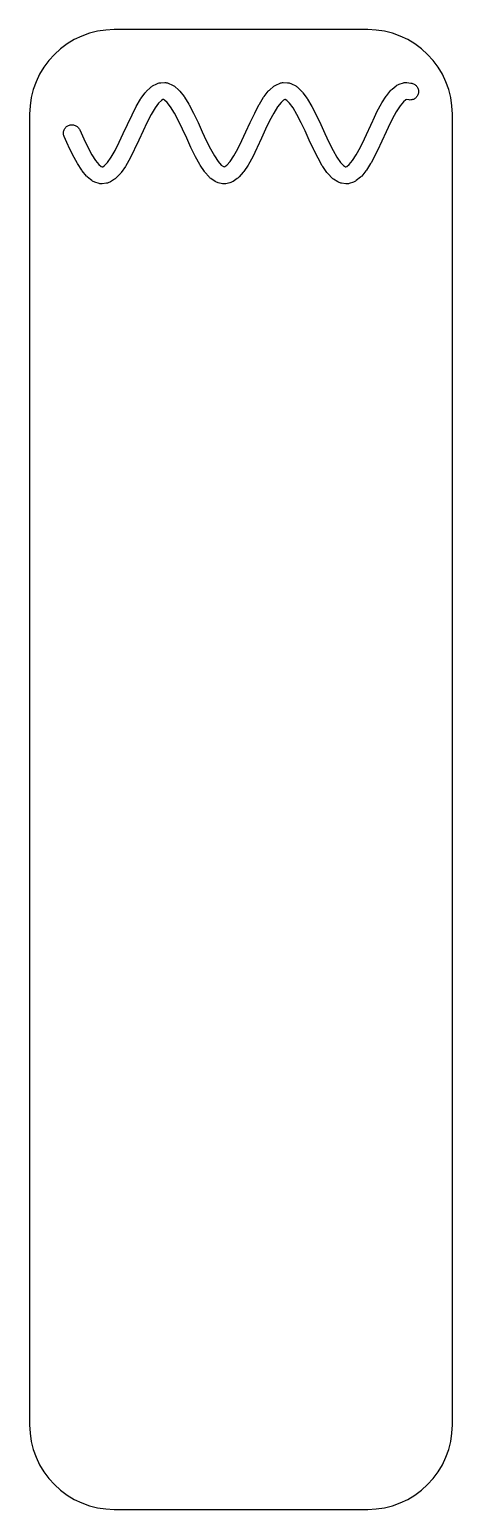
# Model space of a CAD drawing. Header units: metres. Extents: x 0 to 50, y 0 to 175.
import ezdxf

# ---------------------------------------------------------------- set-up
doc = ezdxf.new("R2010")
doc.units = ezdxf.units.M

msp = doc.modelspace()

# ---------------------------------------------------------------- linework, layer by layer
for p, q in [((10, 175), (9.01982, 174.952)), ((40, 175), (10, 175)), ((40.9802, 174.952), (40, 175)), ((4.44429, 173.315), (3.65607, 172.73)), ((5.28603, 173.819), (4.44429, 173.315)), ((6.17316, 174.239), (5.28603, 173.819)), ((7.09715, 174.569), (6.17316, 174.239)), ((8.04909, 174.808), (7.09715, 174.569)), ((9.01982, 174.952), (8.04909, 174.808)), ((41.9509, 174.808), (40.9802, 174.952)), ((42.9028, 174.569), (41.9509, 174.808)), ((43.8268, 174.239), (42.9028, 174.569)), ((44.714, 173.819), (43.8268, 174.239)), ((45.5557, 173.315), (44.714, 173.819)), ((46.3439, 172.73), (45.5557, 173.315)), ((2.92892, 172.071), (2.26988, 171.344)), ((3.65607, 172.73), (2.92892, 172.071)), ((47.0711, 172.071), (46.3439, 172.73)), ((47.7301, 171.344), (47.0711, 172.071)), ((1.6853, 170.556), (1.18079, 169.714)), ((2.26988, 171.344), (1.6853, 170.556)), ((48.3147, 170.556), (47.7301, 171.344)), ((48.8192, 169.714), (48.3147, 170.556)), ((0.7612, 168.827), (0.43059, 167.903)), ((1.18079, 169.714), (0.7612, 168.827)), ((13.7929, 167.674), (14.2929, 168.156)), ((14.2929, 168.156), (14.3656, 168.221)), ((14.3656, 168.221), (14.4444, 168.28)), ((14.4444, 168.28), (14.5286, 168.33)), ((14.5286, 168.33), (15.0286, 168.589)), ((15.0286, 168.589), (15.1173, 168.631)), ((15.1173, 168.631), (15.2097, 168.664)), ((15.2097, 168.664), (15.3049, 168.688)), ((15.3049, 168.688), (15.402, 168.702)), ((15.402, 168.702), (15.5, 168.707)), ((15.5, 168.707), (16, 168.731)), ((16, 168.731), (16.098, 168.726)), ((16.098, 168.726), (16.1951, 168.712)), ((16.1951, 168.712), (16.2903, 168.688)), ((16.2903, 168.688), (16.3827, 168.655)), ((16.3827, 168.655), (16.8827, 168.442)), ((16.8827, 168.442), (16.9714, 168.4)), ((16.9714, 168.4), (17.0556, 168.35)), ((17.0556, 168.35), (17.1344, 168.292)), ((17.1344, 168.292), (17.6344, 167.853)), ((28.3656, 167.853), (28.8656, 168.292)), ((28.8656, 168.292), (28.9444, 168.35)), ((28.9444, 168.35), (29.0286, 168.4)), ((29.0286, 168.4), (29.1173, 168.442)), ((29.1173, 168.442), (29.6173, 168.655)), ((29.6173, 168.655), (29.7097, 168.688)), ((29.7097, 168.688), (29.8049, 168.712)), ((29.8049, 168.712), (29.902, 168.726)), ((29.902, 168.726), (30, 168.731)), ((30, 168.731), (30.5, 168.707)), ((30.5, 168.707), (30.598, 168.702)), ((30.598, 168.702), (30.6951, 168.688)), ((30.6951, 168.688), (30.7903, 168.664)), ((30.7903, 168.664), (30.8827, 168.631)), ((30.8827, 168.631), (30.9714, 168.589)), ((30.9714, 168.589), (31.4714, 168.33)), ((31.4714, 168.33), (31.5556, 168.28)), ((31.5556, 168.28), (31.6344, 168.221)), ((31.6344, 168.221), (31.7071, 168.156)), ((31.7071, 168.156), (32.2071, 167.674)), ((42.8656, 167.958), (43.3656, 168.353)), ((43.3656, 168.353), (43.4444, 168.411)), ((43.4444, 168.411), (43.5286, 168.462)), ((43.5286, 168.462), (43.6173, 168.503)), ((43.6173, 168.503), (43.7097, 168.537)), ((43.7097, 168.537), (44.2097, 168.702)), ((44.2097, 168.702), (44.3049, 168.726)), ((44.3049, 168.726), (44.402, 168.74)), ((44.402, 168.74), (44.5, 168.745)), ((44.5, 168.745), (44.598, 168.74)), ((44.598, 168.74), (45.098, 168.669)), ((45.098, 168.669), (45.1951, 168.655)), ((45.1951, 168.655), (45.2903, 168.631)), ((45.2903, 168.631), (45.3827, 168.598)), ((45.3827, 168.598), (45.4714, 168.556)), ((45.4714, 168.556), (45.5556, 168.505)), ((45.5556, 168.505), (45.6344, 168.447)), ((45.6344, 168.447), (45.7071, 168.381)), ((45.7071, 168.381), (45.773, 168.308)), ((45.773, 168.308), (45.8315, 168.23)), ((45.8315, 168.23), (45.8819, 168.145)), ((45.8819, 168.145), (45.9239, 168.057)), ((45.9239, 168.057), (45.9569, 167.964)), ((49.2388, 168.827), (48.8192, 169.714)), ((49.5694, 167.903), (49.2388, 168.827)), ((0.19214, 166.951), (0.04814, 165.98)), ((0.43059, 167.903), (0.19214, 166.951)), ((12.6181, 165.908), (13.1181, 166.757)), ((13.1181, 166.757), (13.1685, 166.841)), ((13.1685, 166.841), (13.6685, 167.523)), ((13.6685, 167.523), (13.727, 167.601)), ((13.727, 167.601), (13.7929, 167.674)), ((15.252, 166.303), (14.8359, 165.736)), ((15.5885, 166.627), (15.252, 166.303)), ((15.7678, 166.72), (15.5885, 166.627)), ((15.817, 166.722), (15.7678, 166.72)), ((15.9628, 166.66), (15.817, 166.722)), ((16.2685, 166.392), (15.9628, 166.66)), ((16.6787, 165.864), (16.2685, 166.392)), ((17.6344, 167.853), (17.7071, 167.787)), ((17.7071, 167.787), (17.773, 167.715)), ((17.773, 167.715), (18.273, 167.071)), ((18.273, 167.071), (18.3315, 166.992)), ((18.3315, 166.992), (18.8315, 166.173)), ((27.1685, 166.173), (27.6685, 166.992)), ((27.6685, 166.992), (27.727, 167.071)), ((27.727, 167.071), (28.227, 167.715)), ((28.227, 167.715), (28.2929, 167.787)), ((28.2929, 167.787), (28.3656, 167.853)), ((29.7315, 166.392), (29.3213, 165.864)), ((30.0372, 166.66), (29.7315, 166.392)), ((30.183, 166.722), (30.0372, 166.66)), ((30.2322, 166.72), (30.183, 166.722)), ((30.4115, 166.627), (30.2322, 166.72)), ((30.748, 166.303), (30.4115, 166.627)), ((31.1641, 165.736), (30.748, 166.303)), ((32.2071, 167.674), (32.273, 167.601)), ((32.273, 167.601), (32.3315, 167.523)), ((32.3315, 167.523), (32.8315, 166.841)), ((32.8315, 166.841), (32.8819, 166.757)), ((32.8819, 166.757), (33.3819, 165.908)), ((41.1181, 165.334), (41.6181, 166.265)), ((41.6181, 166.265), (41.6685, 166.349)), ((41.6685, 166.349), (42.1685, 167.136)), ((42.1685, 167.136), (42.227, 167.215)), ((42.227, 167.215), (42.727, 167.819)), ((42.727, 167.819), (42.7929, 167.892)), ((42.7929, 167.892), (42.8656, 167.958)), ((44.2035, 166.467), (43.8091, 165.99)), ((44.4816, 166.686), (44.2035, 166.467)), ((44.5928, 166.723), (44.4816, 166.686)), ((44.902, 166.679), (44.5928, 166.723)), ((45, 166.674), (44.902, 166.679)), ((45.098, 166.679), (45, 166.674)), ((45.1951, 166.693), (45.098, 166.679)), ((45.2903, 166.717), (45.1951, 166.693)), ((45.3827, 166.75), (45.2903, 166.717)), ((45.4714, 166.792), (45.3827, 166.75)), ((45.5556, 166.843), (45.4714, 166.792)), ((45.6344, 166.901), (45.5556, 166.843)), ((45.7071, 166.967), (45.6344, 166.901)), ((45.773, 167.04), (45.7071, 166.967)), ((45.8315, 167.118), (45.773, 167.04)), ((45.8819, 167.203), (45.8315, 167.118)), ((45.9239, 167.291), (45.8819, 167.203)), ((45.9569, 167.384), (45.9239, 167.291)), ((45.9569, 167.964), (45.9808, 167.869)), ((45.9808, 167.479), (45.9569, 167.384)), ((45.9808, 167.869), (45.9952, 167.772)), ((45.9952, 167.576), (45.9808, 167.479)), ((45.9952, 167.772), (46, 167.674)), ((46, 167.674), (45.9952, 167.576)), ((49.8078, 166.951), (49.5694, 167.903)), ((49.9518, 165.98), (49.8078, 166.951)), ((0.04814, 165.98), (0, 165)), ((0, 165), (0, 10)), ((11.5761, 163.785), (12.1181, 164.931)), ((12.1181, 164.931), (12.6181, 165.908)), ((14.3819, 164.965), (13.8821, 163.989)), ((14.8359, 165.736), (14.3819, 164.965)), ((17.124, 165.135), (16.6787, 165.864)), ((17.6181, 164.192), (17.124, 165.135)), ((18.8315, 166.173), (18.8819, 166.089)), ((18.8819, 166.089), (19.3819, 165.135)), ((19.3819, 165.135), (19.8819, 164.09)), ((26.1181, 164.09), (26.6181, 165.135)), ((26.6181, 165.135), (27.1181, 166.089)), ((27.1181, 166.089), (27.1685, 166.173)), ((28.876, 165.135), (28.3819, 164.192)), ((29.3213, 165.864), (28.876, 165.135)), ((31.6181, 164.965), (31.1641, 165.736)), ((32.1179, 163.989), (31.6181, 164.965)), ((33.3819, 165.908), (33.8819, 164.931)), ((33.8819, 164.931), (34.4239, 163.785)), ((40.6181, 164.304), (41.1181, 165.334)), ((43.3652, 165.291), (42.8819, 164.392)), ((43.8091, 165.99), (43.3652, 165.291)), ((50, 165), (49.9518, 165.98)), ((50, 10), (50, 165)), ((4, 162.75), (4.00482, 162.848)), ((4.00482, 162.652), (4, 162.75)), ((4.00482, 162.848), (4.01923, 162.945)), ((4.01923, 162.945), (4.04306, 163.04)), ((4.04306, 163.04), (4.07613, 163.133)), ((4.07613, 163.133), (4.11809, 163.221)), ((4.11809, 163.221), (4.16853, 163.306)), ((4.16853, 163.306), (4.22699, 163.384)), ((4.22699, 163.384), (4.29291, 163.457)), ((4.29291, 163.457), (4.36562, 163.523)), ((4.36562, 163.523), (4.44444, 163.581)), ((4.44444, 163.581), (4.52861, 163.632)), ((4.52861, 163.632), (4.61732, 163.674)), ((4.61732, 163.674), (4.70972, 163.707)), ((4.70972, 163.707), (4.80492, 163.731)), ((4.80492, 163.731), (4.90199, 163.745)), ((4.90199, 163.745), (5, 163.75)), ((5, 163.75), (5.09801, 163.745)), ((5.09801, 163.745), (5.19508, 163.731)), ((5.19508, 163.731), (5.29028, 163.707)), ((5.29028, 163.707), (5.38268, 163.674)), ((5.38268, 163.674), (5.47139, 163.632)), ((5.47139, 163.632), (5.55556, 163.581)), ((5.55556, 163.581), (5.63438, 163.523)), ((5.63438, 163.523), (5.70709, 163.457)), ((5.70709, 163.457), (5.77301, 163.384)), ((5.77301, 163.384), (5.83147, 163.306)), ((5.83147, 163.306), (5.88191, 163.221)), ((5.88191, 163.221), (5.92387, 163.133)), ((5.92387, 163.133), (6.40245, 162.097)), ((11.0761, 162.697), (11.5761, 163.785)), ((13.4239, 163.02), (12.9239, 161.932)), ((13.8821, 163.989), (13.4239, 163.02)), ((18.0883, 163.209), (17.6181, 164.192)), ((18.5761, 162.149), (18.0883, 163.209)), ((19.8819, 164.09), (19.9239, 164.001)), ((19.9239, 164.001), (20.4239, 162.915)), ((20.4239, 162.915), (20.8948, 161.901)), ((25.1051, 161.901), (25.5761, 162.915)), ((25.5761, 162.915), (26.0761, 164.001)), ((26.0761, 164.001), (26.1181, 164.09)), ((27.9117, 163.209), (27.4239, 162.149)), ((28.3819, 164.192), (27.9117, 163.209)), ((32.5761, 163.02), (32.1179, 163.989)), ((33.0761, 161.932), (32.5761, 163.02)), ((34.4239, 163.785), (34.9239, 162.697)), ((39.5975, 162.097), (40.5761, 164.215)), ((40.5761, 164.215), (40.6181, 164.304)), ((42.4025, 163.403), (41.4239, 161.285)), ((42.8819, 164.392), (42.4025, 163.403)), ((4.01923, 162.555), (4.00482, 162.652)), ((4.04306, 162.46), (4.01923, 162.555)), ((4.07613, 162.367), (4.04306, 162.46)), ((4.57613, 161.285), (4.07613, 162.367)), ((4.61809, 161.196), (4.57613, 161.285)), ((5.11807, 160.166), (4.61809, 161.196)), ((6.40245, 162.097), (6.88191, 161.108)), ((6.88191, 161.108), (7.36519, 160.209)), ((10.1181, 160.721), (10.6118, 161.705)), ((10.6118, 161.705), (11.0761, 162.697)), ((12.9239, 161.932), (12.4239, 160.864)), ((19.0761, 161.073), (18.5761, 162.149)), ((19.1181, 160.985), (19.0761, 161.073)), ((20.8948, 161.901), (21.3819, 160.913)), ((24.6181, 160.913), (25.1051, 161.901)), ((26.9239, 161.073), (26.8819, 160.985)), ((27.4239, 162.149), (26.9239, 161.073)), ((33.5761, 160.864), (33.0761, 161.932)), ((34.9239, 162.697), (35.3882, 161.705)), ((35.3882, 161.705), (35.8819, 160.721)), ((38.6348, 160.209), (39.1181, 161.108)), ((39.1181, 161.108), (39.5975, 162.097)), ((41.3819, 161.196), (40.8819, 160.166)), ((41.4239, 161.285), (41.3819, 161.196)), ((5.61807, 159.235), (5.11807, 160.166)), ((7.36519, 160.209), (7.80913, 159.51)), ((7.80913, 159.51), (8.20351, 159.033)), ((8.86603, 158.914), (9.22331, 159.288)), ((9.22331, 159.288), (9.65475, 159.908)), ((9.65475, 159.908), (10.1181, 160.721)), ((11.8819, 159.779), (11.3819, 158.901)), ((12.3819, 160.775), (11.8819, 159.779)), ((12.4239, 160.864), (12.3819, 160.775)), ((19.6181, 159.97), (19.1181, 160.985)), ((20.1181, 159.065), (19.6181, 159.97)), ((21.3819, 160.913), (21.8549, 160.056)), ((21.8549, 160.056), (22.2974, 159.39)), ((22.2974, 159.39), (22.6685, 158.971)), ((23.3315, 158.971), (23.7025, 159.39)), ((23.7025, 159.39), (24.1451, 160.056)), ((24.1451, 160.056), (24.6181, 160.913)), ((26.3819, 159.97), (25.8819, 159.065)), ((26.8819, 160.985), (26.3819, 159.97)), ((33.6181, 160.775), (33.5761, 160.864)), ((34.1181, 159.779), (33.6181, 160.775)), ((34.6181, 158.901), (34.1181, 159.779)), ((35.8819, 160.721), (36.3452, 159.908)), ((36.3452, 159.908), (36.7767, 159.288)), ((36.7767, 159.288), (37.134, 158.914)), ((37.7965, 159.033), (38.1909, 159.51)), ((38.1909, 159.51), (38.6348, 160.209)), ((40.8819, 160.166), (40.3819, 159.235)), ((5.66852, 159.151), (5.61807, 159.235)), ((6.16852, 158.364), (5.66852, 159.151)), ((6.22697, 158.285), (6.16852, 158.364)), ((6.72697, 157.681), (6.22697, 158.285)), ((6.79289, 157.608), (6.72697, 157.681)), ((6.8656, 157.542), (6.79289, 157.608)), ((7.3656, 157.147), (6.8656, 157.542)), ((8.20351, 159.033), (8.48163, 158.814)), ((8.48163, 158.814), (8.59277, 158.777)), ((8.59277, 158.777), (8.65552, 158.786)), ((8.65552, 158.786), (8.86603, 158.914)), ((10.7071, 157.947), (10.2071, 157.424)), ((10.773, 158.02), (10.7071, 157.947)), ((10.8315, 158.099), (10.773, 158.02)), ((11.3315, 158.816), (10.8315, 158.099)), ((11.3819, 158.901), (11.3315, 158.816)), ((20.1685, 158.98), (20.1181, 159.065)), ((20.6685, 158.228), (20.1685, 158.98)), ((20.727, 158.149), (20.6685, 158.228)), ((21.227, 157.584), (20.727, 158.149)), ((21.2929, 157.511), (21.227, 157.584)), ((21.3656, 157.445), (21.2929, 157.511)), ((22.6685, 158.971), (22.9176, 158.797)), ((22.9176, 158.797), (23, 158.777)), ((23, 158.777), (23.0824, 158.797)), ((23.0824, 158.797), (23.3315, 158.971)), ((24.7071, 157.511), (24.6344, 157.445)), ((24.773, 157.584), (24.7071, 157.511)), ((25.273, 158.149), (24.773, 157.584)), ((25.3315, 158.228), (25.273, 158.149)), ((25.8315, 158.98), (25.3315, 158.228)), ((25.8819, 159.065), (25.8315, 158.98)), ((34.6685, 158.816), (34.6181, 158.901)), ((35.1685, 158.099), (34.6685, 158.816)), ((35.227, 158.02), (35.1685, 158.099)), ((35.2929, 157.947), (35.227, 158.02)), ((35.7929, 157.424), (35.2929, 157.947)), ((37.134, 158.914), (37.3445, 158.786)), ((37.3445, 158.786), (37.4072, 158.777)), ((37.4072, 158.777), (37.5184, 158.814)), ((37.5184, 158.814), (37.7965, 159.033)), ((39.1344, 157.542), (38.6344, 157.147)), ((39.2071, 157.608), (39.1344, 157.542)), ((39.273, 157.681), (39.2071, 157.608)), ((39.773, 158.285), (39.273, 157.681)), ((39.8315, 158.364), (39.773, 158.285)), ((40.3315, 159.151), (39.8315, 158.364)), ((40.3819, 159.235), (40.3315, 159.151)), ((7.44443, 157.089), (7.3656, 157.147)), ((7.52859, 157.038), (7.44443, 157.089)), ((7.61731, 156.997), (7.52859, 157.038)), ((7.7097, 156.963), (7.61731, 156.997)), ((8.2097, 156.798), (7.7097, 156.963)), ((8.3049, 156.774), (8.2097, 156.798)), ((8.40198, 156.76), (8.3049, 156.774)), ((8.5, 156.755), (8.40198, 156.76)), ((8.59801, 156.76), (8.5, 156.755)), ((9.09801, 156.831), (8.59801, 156.76)), ((9.19508, 156.845), (9.09801, 156.831)), ((9.29028, 156.869), (9.19508, 156.845)), ((9.38268, 156.902), (9.29028, 156.869)), ((9.47139, 156.944), (9.38268, 156.902)), ((9.55556, 156.995), (9.47139, 156.944)), ((10.0556, 157.299), (9.55556, 156.995)), ((10.1344, 157.358), (10.0556, 157.299)), ((10.2071, 157.424), (10.1344, 157.358)), ((21.4444, 157.387), (21.3656, 157.445)), ((21.9444, 157.037), (21.4444, 157.387)), ((22.0286, 156.987), (21.9444, 157.037)), ((22.1173, 156.945), (22.0286, 156.987)), ((22.2097, 156.912), (22.1173, 156.945)), ((22.3049, 156.888), (22.2097, 156.912)), ((22.8049, 156.769), (22.3049, 156.888)), ((22.902, 156.755), (22.8049, 156.769)), ((23, 156.75), (22.902, 156.755)), ((23.098, 156.755), (23, 156.75)), ((23.1951, 156.769), (23.098, 156.755)), ((23.6951, 156.888), (23.1951, 156.769)), ((23.7903, 156.912), (23.6951, 156.888)), ((23.8827, 156.945), (23.7903, 156.912)), ((23.9714, 156.987), (23.8827, 156.945)), ((24.0556, 157.037), (23.9714, 156.987)), ((24.5556, 157.387), (24.0556, 157.037)), ((24.6344, 157.445), (24.5556, 157.387)), ((35.8656, 157.358), (35.7929, 157.424)), ((35.9444, 157.299), (35.8656, 157.358)), ((36.4444, 156.995), (35.9444, 157.299)), ((36.5286, 156.944), (36.4444, 156.995)), ((36.6173, 156.902), (36.5286, 156.944)), ((36.7097, 156.869), (36.6173, 156.902)), ((36.8049, 156.845), (36.7097, 156.869)), ((36.902, 156.831), (36.8049, 156.845)), ((37.402, 156.76), (36.902, 156.831)), ((37.5, 156.755), (37.402, 156.76)), ((37.598, 156.76), (37.5, 156.755)), ((37.6951, 156.774), (37.598, 156.76)), ((37.7903, 156.798), (37.6951, 156.774)), ((38.2903, 156.963), (37.7903, 156.798)), ((38.3827, 156.997), (38.2903, 156.963)), ((38.4714, 157.038), (38.3827, 156.997)), ((38.5556, 157.089), (38.4714, 157.038)), ((38.6344, 157.147), (38.5556, 157.089)), ((0, 10), (0.04814, 9.01982)), ((0.04814, 9.01982), (0.19214, 8.04909)), ((49.8078, 8.04909), (49.9518, 9.01982)), ((49.9518, 9.01982), (50, 10)), ((0.19214, 8.04909), (0.43059, 7.09715)), ((0.43059, 7.09715), (0.7612, 6.17316)), ((49.2388, 6.17316), (49.5694, 7.09715)), ((49.5694, 7.09715), (49.8078, 8.04909)), ((0.7612, 6.17316), (1.18079, 5.28603)), ((1.18079, 5.28603), (1.6853, 4.44429)), ((48.3147, 4.44429), (48.8192, 5.28603)), ((48.8192, 5.28603), (49.2388, 6.17316)), ((1.6853, 4.44429), (2.26988, 3.65607)), ((2.26988, 3.65607), (2.92892, 2.92892)), ((47.0711, 2.92892), (47.7301, 3.65607)), ((47.7301, 3.65607), (48.3147, 4.44429)), ((2.92892, 2.92892), (3.65607, 2.26988)), ((3.65607, 2.26988), (4.44429, 1.6853)), ((45.5557, 1.6853), (46.3439, 2.26988)), ((46.3439, 2.26988), (47.0711, 2.92892)), ((4.44429, 1.6853), (5.28603, 1.18079)), ((5.28603, 1.18079), (6.17316, 0.7612)), ((6.17316, 0.7612), (7.09715, 0.43059)), ((7.09715, 0.43059), (8.04909, 0.19214)), ((8.04909, 0.19214), (9.01982, 0.04814)), ((9.01982, 0.04814), (10, 0)), ((10, 0), (40, 0)), ((40, 0), (40.9802, 0.04814)), ((40.9802, 0.04814), (41.9509, 0.19214)), ((41.9509, 0.19214), (42.9028, 0.43059)), ((42.9028, 0.43059), (43.8268, 0.7612)), ((43.8268, 0.7612), (44.714, 1.18079)), ((44.714, 1.18079), (45.5557, 1.6853))]:
    msp.add_line(p, q)

doc.saveas('drawing.dxf')
